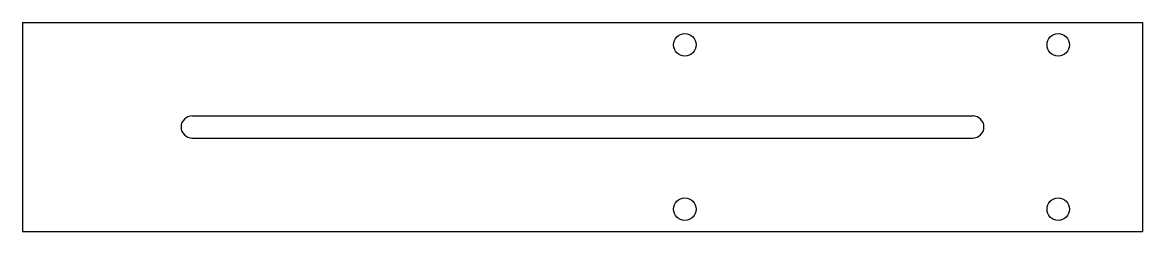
# Model space of a CAD drawing. Header units: millimetres. Extents: x -75 to 75, y -14 to 14.
import ezdxf

# ---------------------------------------------------------------- set-up
doc = ezdxf.new("R2010")
doc.units = ezdxf.units.MM

msp = doc.modelspace()

# ---------------------------------------------------------------- linework, layer by layer
at = {"color": 7, "linetype": 'Continuous', "lineweight": 25}
for p, q in [((-75, 14), (-75, -14)), ((-75, 14), (75, 14)), ((75, 14), (75, -14)), ((-52.25, 1.5), (52.25, 1.5)), ((-52.25, -1.5), (52.25, -1.5)), ((-75, -14), (75, -14))]:
    msp.add_line(p, q, dxfattribs=at)
for centre in [(13.7, 11), (63.7, 11), (13.7, -11), (63.7, -11)]:
    msp.add_circle(centre, 1.5, dxfattribs=at)
for centre, start, end in [((-52.25, 0), 90, 270), ((52.25, 0), 270, 90)]:
    msp.add_arc(centre, 1.5, start, end, dxfattribs=at)

doc.saveas('drawing.dxf')
